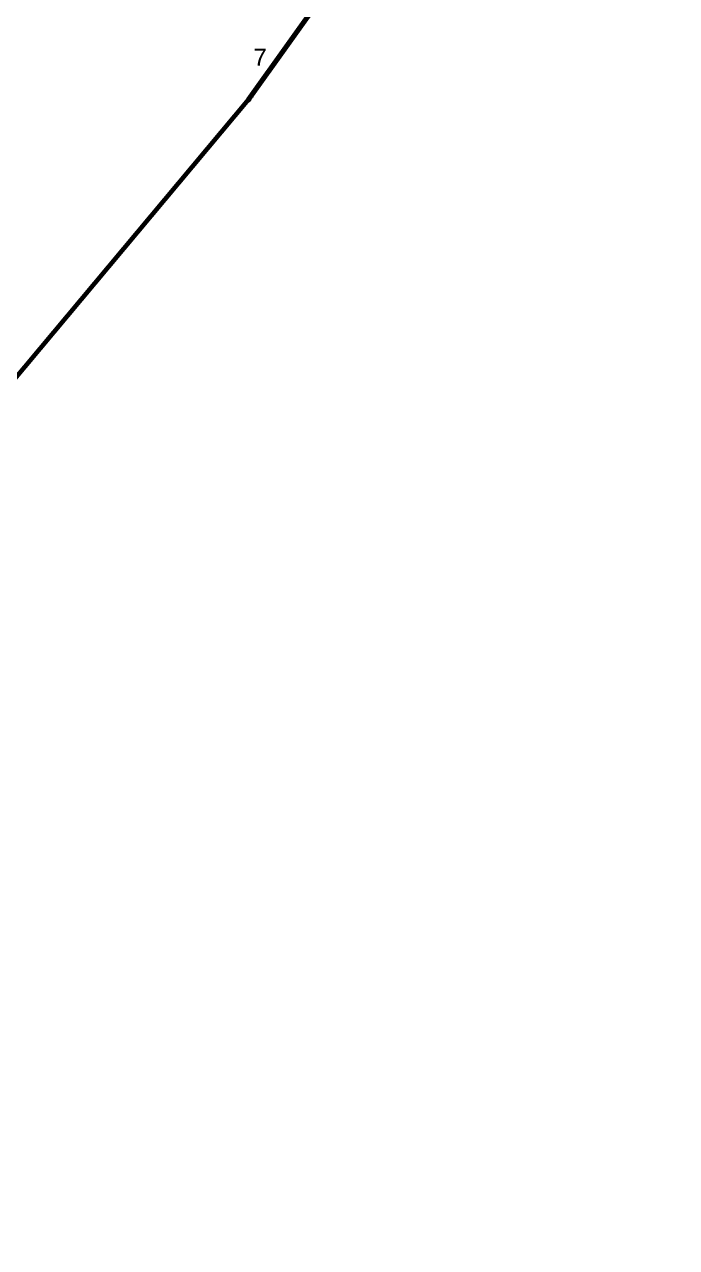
# Model space of a CAD drawing. Header units: millimetres. Extents: x 560033 to 562360, y 1315889 to 1316942.
# Drawn here: x 560506.3 to 560602.3, y 1316576 to 1316756 of the extents above; entities that cross this region are included whole.
import ezdxf

# ---------------------------------------------------------------- set-up
doc = ezdxf.new("R2010")
doc.units = ezdxf.units.MM
for name, color, linetype in [('CVL_CUADCON_TIT', 1, 'Continuous'), ('CVL_PUNTO', 2, 'Continuous'), ('CVL_PUNTO_NUM', 2, 'Continuous')]:
    doc.layers.add(name, color=color, linetype=linetype)
for name, color, linetype, lineweight in [('Line', 250, 'Continuous', 100), ('Point', 5, 'Continuous', 100), ('Point_Name', 1, 'Continuous', 100)]:
    doc.layers.add(name, color=color, linetype=linetype, lineweight=lineweight)
doc.styles.add('MONOTXT4', font='monotxt4.shx')
doc.styles.get("Standard").update_dxf_attribs({"font": 'arial.ttf'})

msp = doc.modelspace()

# ---------------------------------------------------------------- linework, layer by layer
msp.add_lwpolyline([(560469.52, 1316667.3), (560474.33, 1316685.1), (560500.28, 1316698.37), (560539.29, 1316744.91), (560608.53, 1316841.71), (560633.82, 1316873.5), (560679.22, 1316934.4), (560690.83, 1316904.34), (560719.39, 1316824.86), (560749.51, 1316753.51), (560786.79, 1316593.6), (560772.05, 1316569.61)])
at = {"layer": 'CVL_CUADCON_TIT'}
for p, q in [((560608.53, 1316841.71), (560539.29, 1316744.91)), ((560539.29, 1316744.91), (560500.28, 1316698.37))]:
    msp.add_line(p, q, dxfattribs=at)
at = {"layer": 'CVL_CUADCON_TIT', "color": 0}
msp.add_lwpolyline([(560417.71, 1316571.5), (560440.99, 1316606.63), (560443.85, 1316611.32), (560452.02, 1316623.55), (560469.52, 1316667.3), (560474.33, 1316685.1), (560500.28, 1316698.37), (560539.29, 1316744.91), (560608.53, 1316841.71), (560633.82, 1316873.5), (560679.22, 1316934.4), (560690.83, 1316904.34), (560719.39, 1316824.86), (560749.51, 1316753.51), (560786.79, 1316593.6), (560772.05, 1316569.61)], dxfattribs=at)
at = {"layer": 'CVL_CUADCON_TIT', "color": 5}
msp.add_lwpolyline([(560440.99, 1316606.63), (560443.85, 1316611.32), (560452.02, 1316623.55), (560469.52, 1316667.3), (560474.33, 1316685.1), (560500.28, 1316698.37), (560539.29, 1316744.91), (560608.53, 1316841.71), (560633.82, 1316873.5), (560679.22, 1316934.4), (560690.83, 1316904.34), (560719.39, 1316824.86), (560749.51, 1316753.51), (560786.79, 1316593.6), (560772.05, 1316569.61)], dxfattribs=at)
at = {"layer": 'CVL_PUNTO', "color": 2}
msp.add_point((560539.29, 1316744.91), dxfattribs=at)
at = {"layer": 'Line'}
for points in [[(560539.29, 1316744.91, 0), (560608.53, 1316841.71, 0)], [(560500.28, 1316698.37, 0), (560539.29, 1316744.91, 0)]]:
    msp.add_polyline3d(points, dxfattribs=at)
at = {"layer": 'Point'}
msp.add_point((560539.29, 1316744.91, 199.91), dxfattribs=at)

# ---------------------------------------------------------------- texts
at = {"layer": 'CVL_PUNTO_NUM', "color": 2, "style": 'MONOTXT4'}
msp.add_text('7', height=2.5, dxfattribs=at).set_placement((560539.9, 1316749.88))
at = {"layer": 'Point_Name'}
msp.add_text('p4', height=0.5, dxfattribs=at).set_placement((560539.29, 1316745.16))

doc.saveas('drawing.dxf')
